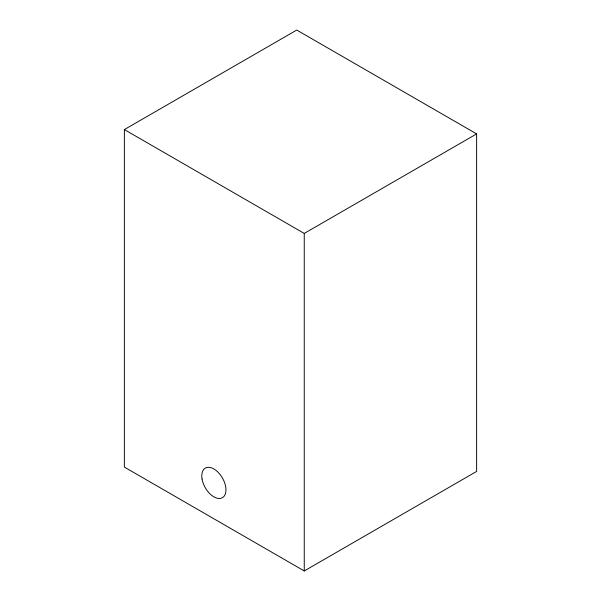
<?xml version="1.0" encoding="UTF-8"?>
<svg xmlns="http://www.w3.org/2000/svg" width="601" height="601" viewBox="0 0 601 601"><rect width="100%" height="100%" fill="white"/><g stroke="black" fill="none" stroke-linecap="round" stroke-linejoin="round"><path stroke-width="0.9" d="M124.369 129.576L296.751 30.05L476.631 133.903L476.631 471.424L304.249 570.95L124.369 467.097L124.369 129.576L304.249 233.428L476.631 133.903M304.249 233.428L304.249 570.95M202.049 478.982A17.091 9.871 60 0 0 221.964 497.936A17.091 9.871 60 0 0 217.6 471.777A17.091 9.871 60 0 0 202.049 478.982"/></g></svg>
